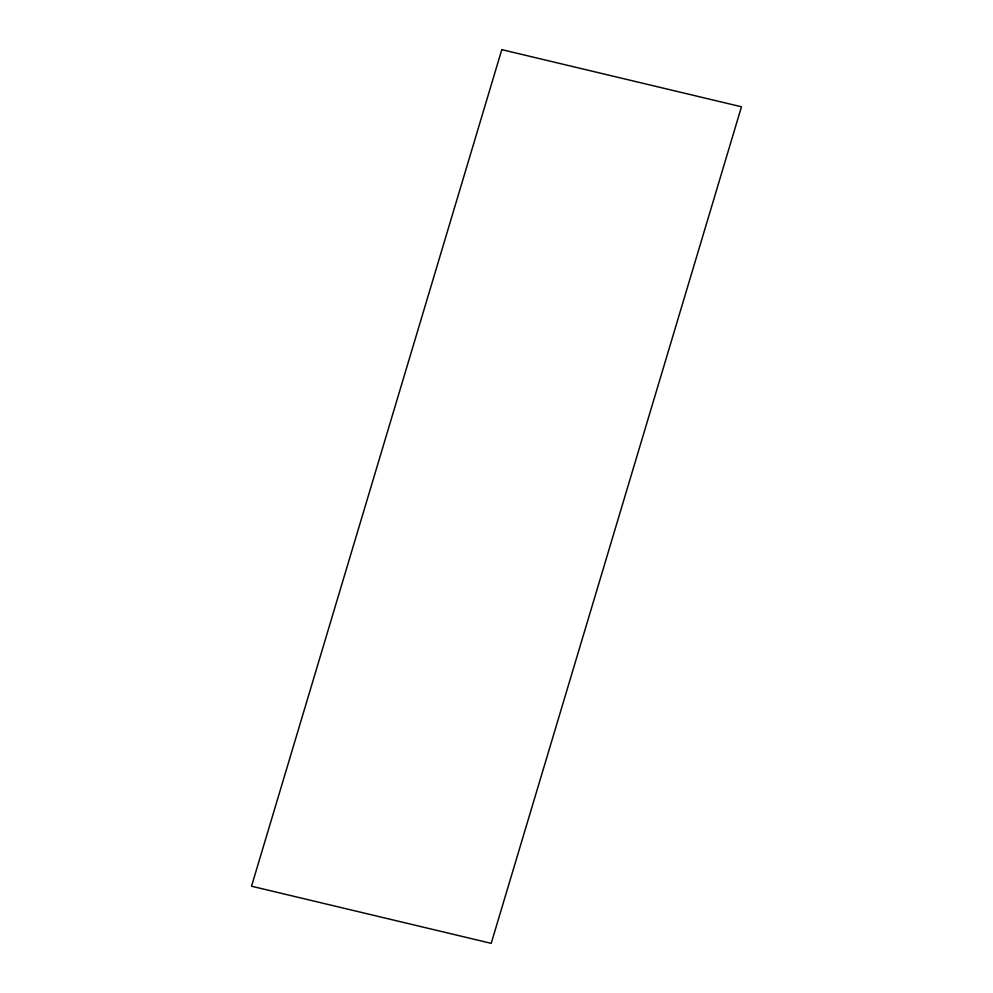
<?xml version="1.0" encoding="UTF-8"?>
<svg xmlns="http://www.w3.org/2000/svg" width="993" height="993" viewBox="0 0 993 993"><rect width="100%" height="100%" fill="white"/><g stroke="black" fill="none" stroke-linecap="round" stroke-linejoin="round"><path stroke-width="1.49" d="M501.8 49.65L251.527 886.215L491.2 943.35L741.473 106.785L501.8 49.65"/></g></svg>
